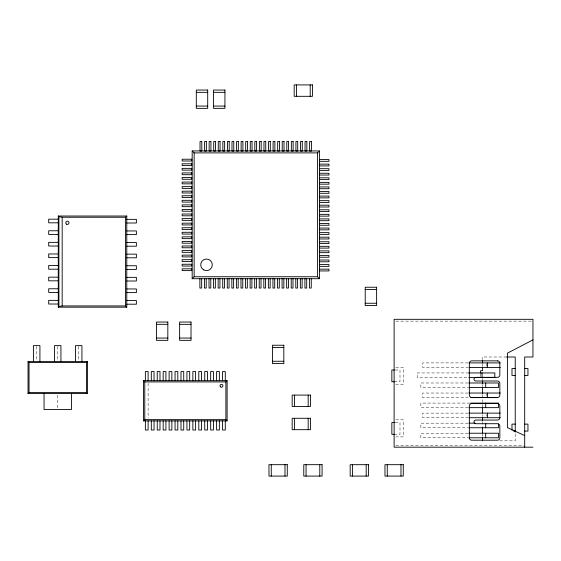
<?xml version="1.0" encoding="UTF-8"?>
<svg xmlns="http://www.w3.org/2000/svg" width="561" height="561" viewBox="0 0 561 561"><rect width="100%" height="100%" fill="white"/><g stroke="black" fill="none" stroke-linecap="round" stroke-linejoin="round"><path stroke-width="0.42" stroke-dasharray="2.81 2.1" d="M395.87 321.144L531.204 321.144M506.604 356.992L482.439 356.992L482.439 359.566M468.232 362.897L422.664 362.897L422.664 367.462L468.232 367.462M395.8 367.364L403.338 367.364L403.338 384.418L395.8 384.418M395.112 370.008L400 370.008L400 381.746L395.112 381.746M468.863 372.939L417.188 372.939L417.188 377.511L468.863 377.511M468.162 382.988L420.841 382.988L420.841 387.553L468.162 387.553M468.232 393.037L422.664 393.037L422.664 397.602L468.232 397.602M469.915 403.086L420.841 403.086L420.841 407.651L468.162 407.651M468.232 413.127L422.664 413.127L422.664 417.7L468.232 417.7M395.8 419.824L403.338 419.824L403.338 436.872L395.8 436.872M395.112 422.566L400 422.566L400 434.305L395.112 434.305M468.162 423.176L420.841 423.176L420.841 427.741L468.162 427.741M468.162 433.225L420.841 433.225L420.841 437.79L468.162 437.79M499.704 440.827L515.236 440.827L515.236 432.966M395.877 445.357L523.82 445.357M486.597 363.654L486.597 366.698M486.597 393.794L486.597 396.08M486.597 414.649L486.597 416.171M482.439 363.858L482.439 366.431M482.439 378.296L482.439 380.035M482.439 384.376L482.439 386.115M482.439 394.797L482.439 403.485M482.439 404.355L482.439 406.956M482.439 414.775L482.439 416.507M482.439 421.718L482.439 424.326M482.439 433.877L482.439 436.486M480.609 374.075L480.609 376.592M148.111 383.317L148.111 418.261M78.743 346.446L78.743 360.821M57.734 346.446L57.734 360.821M57.734 395.14L57.734 408.731M36.724 346.446L36.724 360.821"/><path stroke-width="0.84" d="M126.779 307.169L125.545 305.941L125.545 217.247L126.779 216.02L58.281 216.02L58.281 307.169L126.779 307.169L126.779 216.02M58.281 307.169L58.898 306.551L62.173 305.941L125.545 305.941M28.05 393.57L29.032 392.595L86.436 392.595L87.418 393.57L87.418 361.607L28.05 361.607L28.05 393.57L87.418 393.57M28.05 361.607L29.032 362.588L86.436 362.588L87.418 361.607M319.468 278.705L317.519 276.748L317.519 152.894L319.468 150.937L192.178 150.937L192.178 278.705L319.468 278.705L319.468 150.937M192.178 278.705L194.134 276.748L194.134 152.894L192.178 150.937M143.546 420.883L144.78 419.642L225.88 419.642L227.114 420.883L227.114 380.695L143.546 380.695L143.546 420.883L227.114 420.883M143.546 380.695L144.78 381.929L225.88 381.929L227.114 380.695M532.95 339.875L507.403 353.178L507.403 427.601L524.696 435.595M196.308 92.334L207.703 92.334M213.531 92.334L224.933 92.334M196.308 106.064L207.703 106.064M213.531 106.064L224.933 106.064M194.134 152.894L317.519 152.894M319.419 159.548L328.956 159.548L328.956 161.33L319.419 161.33M319.419 164.114L328.956 164.114L328.956 165.895L319.419 165.895M319.419 168.686L328.956 168.686L328.956 170.467L319.419 170.467M319.419 173.251L328.956 173.251L328.956 175.032L319.419 175.032M319.419 177.816L328.956 177.816L328.956 179.597L319.419 179.597M319.419 182.381L328.956 182.381L328.956 184.162L319.419 184.162M319.419 186.946L328.956 186.946L328.956 188.727L319.419 188.727M319.419 191.518L328.956 191.518L328.956 193.3L319.419 193.3M319.419 196.084L328.956 196.084L328.956 197.865L319.419 197.865M319.419 200.649L328.956 200.649L328.956 202.43L319.419 202.43M319.419 205.214L328.956 205.214L328.956 206.995L319.419 206.995M319.419 209.786L328.956 209.786L328.956 211.567L319.419 211.567M319.419 214.351L328.956 214.351L328.956 216.132L319.419 216.132M58.281 216.02L58.898 216.63L62.173 217.247L125.545 217.247M319.419 218.916L328.956 218.916L328.956 220.697L319.419 220.697M58.281 219.169L48.695 219.169L48.695 222.822L58.281 222.822M126.779 219.351L136.372 219.351L136.372 223.005L126.779 223.005M319.419 223.481L328.956 223.481L328.956 225.263L319.419 225.263M319.419 228.054L328.956 228.054L328.956 229.835L319.419 229.835M58.281 230.767L48.695 230.767L48.695 234.421L58.281 234.421M126.779 230.95L136.372 230.95L136.372 234.603L126.779 234.603M319.419 232.619L328.956 232.619L328.956 234.4L319.419 234.4M319.419 237.184L328.956 237.184L328.956 238.965L319.419 238.965M319.419 241.749L328.956 241.749L328.956 243.53L319.419 243.53M58.281 242.366L48.695 242.366L48.695 246.02L58.281 246.02M126.779 242.548L136.372 242.548L136.372 246.202L126.779 246.202M319.419 246.314L328.956 246.314L328.956 248.095L319.419 248.095M319.419 250.886L328.956 250.886L328.956 252.667L319.419 252.667M58.281 253.965L48.695 253.965L48.695 257.618L58.281 257.618M126.779 254.147L136.372 254.147L136.372 257.801L126.779 257.801M319.419 255.451L328.956 255.451L328.956 257.233L319.419 257.233M319.419 260.016L328.956 260.016L328.956 261.798L319.419 261.798M319.419 264.582L328.956 264.582L328.956 266.363L319.419 266.363M58.281 265.563L48.695 265.563L48.695 269.217L58.281 269.217M126.779 265.753L136.372 265.753L136.372 269.406L126.779 269.406M319.419 269.154L328.956 269.154L328.956 270.935L319.419 270.935M194.134 276.748L317.519 276.748M58.281 277.169L48.695 277.169L48.695 280.823L58.281 280.823M126.779 277.351L136.372 277.351L136.372 281.005L126.779 281.005M58.281 288.768L48.695 288.768L48.695 292.421L58.281 292.421M126.779 288.95L136.372 288.95L136.372 292.604L126.779 292.604M365.225 289.532L376.62 289.532M58.281 300.366L48.695 300.366L48.695 304.02L58.281 304.02M126.779 300.549L136.372 300.549L136.372 304.202L126.779 304.202M365.225 303.256L376.62 303.256M156.428 324.328L167.83 324.328M179.632 324.328L191.028 324.328M156.428 338.052L167.83 338.052M179.632 338.052L191.028 338.052M272.429 347.525L283.824 347.525M506.604 356.992L515.236 356.992L515.236 432.096M272.429 361.256L283.824 361.256M469.087 362.897L500.3 362.897M469.087 367.462L500.3 367.462M515.236 368.528L511.983 368.528L511.983 375.491L515.236 375.491M524.696 368.528L527.957 368.528L527.957 375.491L524.696 375.491M394.299 370.008L391.851 370.008L391.851 381.746L394.299 381.746M468.863 372.939L494.823 372.939L494.823 377.511L468.863 377.511M469.01 382.988L498.477 382.988L498.477 387.553L469.01 387.553M469.087 393.037L500.3 393.037M470.861 397.602L497.74 397.602M470.791 403.086L498.477 403.086M469.01 407.651L498.477 407.651L498.477 403.843M469.087 413.127L500.3 413.127M469.087 417.7L500.3 417.7M394.299 422.566L391.851 422.566L391.851 434.305L394.299 434.305M469.01 423.176L475.174 423.176M515.236 424.123L511.983 424.123L511.983 430.217M524.696 424.123L527.957 424.123L527.957 431.086L524.696 431.086M469.01 427.741L498.477 427.741L498.477 423.941M513.61 431.086L515.236 431.086M469.01 433.225L498.477 433.225L498.477 437.79L469.01 437.79M532.95 447.187L394.124 447.187L394.124 319.314L532.95 319.314L532.95 356.992L524.696 356.992L524.696 447.187M487.516 362.897L487.516 367.462M487.516 393.037L487.516 397.602M487.516 413.127L487.516 417.7M485.686 382.988L485.686 387.553M485.686 403.086L485.686 407.651M485.686 423.176L485.686 427.741M485.686 433.225L485.686 437.79M482.439 360.421L482.439 363.002M482.439 367.294L482.439 370.723L480.609 370.723L480.609 373.24M482.439 380.905L482.439 383.507M482.439 386.985L482.439 393.927M482.439 407.826L482.439 413.036M482.439 417.377L482.439 420.855M482.439 426.935L482.439 433.008M482.439 437.356L482.439 440.827M482.032 372.939L482.032 377.511M400.982 464.683L400.982 476.086M387.258 464.683L387.258 476.086M366.186 464.683L366.186 476.086M352.462 464.683L352.462 476.086M319.784 464.683L319.784 476.086M311.264 278.515L311.264 288.045L309.483 288.045L309.483 278.515M310.198 84.914L310.198 96.317M308.185 395.091L308.185 406.487M308.185 418.289L308.185 429.684M306.699 278.515L306.699 288.045L304.918 288.045L304.918 278.515M306.061 464.683L306.061 476.086M302.127 278.515L302.127 288.045L300.345 288.045L300.345 278.515M297.561 278.515L297.561 288.045L295.78 288.045L295.78 278.515M296.467 84.914L296.467 96.317M294.462 395.091L294.462 406.487M294.462 418.289L294.462 429.684M292.996 278.515L292.996 288.045L291.215 288.045L291.215 278.515M288.431 278.515L288.431 288.045L286.65 288.045L286.65 278.515M284.988 464.683L284.988 476.086M283.859 278.515L283.859 288.045L282.078 288.045L282.078 278.515M279.294 278.515L279.294 288.045L277.513 288.045L277.513 278.515M274.729 278.515L274.729 288.045L272.948 288.045L272.948 278.515M271.265 464.683L271.265 476.086M270.164 278.515L270.164 288.045L268.382 288.045L268.382 278.515M265.591 278.515L265.591 288.045L263.81 288.045L263.81 278.515M261.026 278.515L261.026 288.045L259.245 288.045L259.245 278.515M256.461 278.515L256.461 288.045L254.68 288.045L254.68 278.515M251.896 278.515L251.896 288.045L250.115 288.045L250.115 278.515M247.331 278.515L247.331 288.045L245.55 288.045L245.55 278.515M242.759 278.515L242.759 288.045L240.978 288.045L240.978 278.515M238.194 278.515L238.194 288.045L236.412 288.045L236.412 278.515M233.628 278.515L233.628 288.045L231.847 288.045L231.847 278.515M229.063 278.515L229.063 288.045L227.282 288.045L227.282 278.515M225.88 381.929L225.88 419.642M225.291 380.695L225.291 371.564L222.549 371.564L222.549 380.695M225.291 420.883L225.291 430.014L222.549 430.014L222.549 420.883M224.491 278.515L224.491 288.045L222.71 288.045L222.71 278.515M219.926 278.515L219.926 288.045L218.145 288.045L218.145 278.515M219.351 380.695L219.351 371.564L216.609 371.564L216.609 380.695M219.351 420.883L219.351 430.014L216.609 430.014L216.609 420.883M215.361 278.515L215.361 288.045L213.58 288.045L213.58 278.515M213.411 380.695L213.411 371.564L210.677 371.564L210.677 380.695M213.411 420.883L213.411 430.014L210.677 430.014L210.677 420.883M210.796 278.515L210.796 288.045L209.015 288.045L209.015 278.515M207.479 380.695L207.479 371.564L204.737 371.564L204.737 380.695M207.479 420.883L207.479 430.014L204.737 430.014L204.737 420.883M206.224 278.515L206.224 288.045L204.442 288.045L204.442 278.515M201.658 278.515L201.658 288.045L199.877 288.045L199.877 278.515M201.539 380.695L201.539 371.564L198.797 371.564L198.797 380.695M201.539 420.883L201.539 430.014L198.797 430.014L198.797 420.883M195.607 380.695L195.607 371.564L192.865 371.564L192.865 380.695M195.607 420.883L195.607 430.014L192.865 430.014L192.865 420.883M189.667 380.695L189.667 371.564L186.925 371.564L186.925 380.695M189.667 420.883L189.667 430.014L186.925 430.014L186.925 420.883M183.728 380.695L183.728 371.564L180.993 371.564L180.993 380.695M183.728 420.883L183.728 430.014L180.993 430.014L180.993 420.883M177.795 380.695L177.795 371.564L175.053 371.564L175.053 380.695M177.795 420.883L177.795 430.014L175.053 430.014L175.053 420.883M171.855 380.695L171.855 371.564L169.113 371.564L169.113 380.695M171.855 420.883L171.855 430.014L169.113 430.014L169.113 420.883M165.923 380.695L165.923 371.564L163.181 371.564L163.181 380.695M165.923 420.883L165.923 430.014L163.181 430.014L163.181 420.883M159.983 380.695L159.983 371.564L157.241 371.564L157.241 380.695M159.983 420.883L159.983 430.014L157.241 430.014L157.241 420.883M154.044 380.695L154.044 371.564L151.309 371.564L151.309 380.695M154.044 420.883L154.044 430.014L151.309 430.014L151.309 420.883M148.111 380.695L148.111 371.564L145.369 371.564L145.369 380.695M148.111 420.883L148.111 430.014L145.369 430.014L145.369 420.883M144.78 381.929L144.78 419.642M86.436 362.588L86.436 392.595M81.941 361.607L81.941 345.625L75.546 345.625L75.546 361.607M71.415 393.57L71.415 409.558L44.053 409.558L44.053 393.57M62.173 217.247L62.173 305.941M60.932 361.607L60.932 345.625L54.536 345.625L54.536 361.607M58.898 216.63L58.898 306.551M39.922 361.607L39.922 345.625L33.527 345.625L33.527 361.607M29.032 362.588L29.032 392.595M312.484 84.914L294.181 84.914L294.181 96.317L312.484 96.317L312.484 84.914M207.703 90.048L196.308 90.048L196.308 108.35L207.703 108.35L207.703 90.048M224.933 90.048L213.531 90.048L213.531 108.35L224.933 108.35L224.933 90.048M201.806 141.54L200.025 141.54L200.025 151.07L201.806 151.07L201.806 141.54M206.371 141.54L204.59 141.54L204.59 151.07L206.371 151.07L206.371 141.54M210.936 141.54L209.155 141.54L209.155 151.07L210.936 151.07L210.936 141.54M215.501 141.54L213.72 141.54L213.72 151.07L215.501 151.07L215.501 141.54M220.066 141.54L218.285 141.54L218.285 151.07L220.066 151.07L220.066 141.54M224.638 141.54L222.857 141.54L222.857 151.07L224.638 151.07L224.638 141.54M229.204 141.54L227.422 141.54L227.422 151.07L229.204 151.07L229.204 141.54M233.769 141.54L231.988 141.54L231.988 151.07L233.769 151.07L233.769 141.54M238.334 141.54L236.553 141.54L236.553 151.07L238.334 151.07L238.334 141.54M242.906 141.54L241.125 141.54L241.125 151.07L242.906 151.07L242.906 141.54M247.471 141.54L245.69 141.54L245.69 151.07L247.471 151.07L247.471 141.54M252.036 141.54L250.255 141.54L250.255 151.07L252.036 151.07L252.036 141.54M256.601 141.54L254.82 141.54L254.82 151.07L256.601 151.07L256.601 141.54M261.174 141.54L259.392 141.54L259.392 151.07L261.174 151.07L261.174 141.54M265.739 141.54L263.958 141.54L263.958 151.07L265.739 151.07L265.739 141.54M270.304 141.54L268.523 141.54L268.523 151.07L270.304 151.07L270.304 141.54M274.869 141.54L273.088 141.54L273.088 151.07L274.869 151.07L274.869 141.54M279.434 141.54L277.653 141.54L277.653 151.07L279.434 151.07L279.434 141.54M284.006 141.54L282.225 141.54L282.225 151.07L284.006 151.07L284.006 141.54M288.571 141.54L286.79 141.54L286.79 151.07L288.571 151.07L288.571 141.54M293.137 141.54L291.355 141.54L291.355 151.07L293.137 151.07L293.137 141.54M297.702 141.54L295.92 141.54L295.92 151.07L297.702 151.07L297.702 141.54M302.274 141.54L300.493 141.54L300.493 151.07L302.274 151.07L302.274 141.54M306.839 141.54L305.058 141.54L305.058 151.07L306.839 151.07L306.839 141.54M311.404 141.54L309.623 141.54L309.623 151.07L311.404 151.07L311.404 141.54M191.701 159.219L182.171 159.219L182.171 161L191.701 161L191.701 159.219M191.701 163.791L182.171 163.791L182.171 165.572L191.701 165.572L191.701 163.791M191.701 168.356L182.171 168.356L182.171 170.137L191.701 170.137L191.701 168.356M191.701 172.921L182.171 172.921L182.171 174.702L191.701 174.702L191.701 172.921M191.701 177.486L182.171 177.486L182.171 179.268L191.701 179.268L191.701 177.486M191.701 182.059L182.171 182.059L182.171 183.84L191.701 183.84L191.701 182.059M191.701 186.624L182.171 186.624L182.171 188.405L191.701 188.405L191.701 186.624M191.701 191.189L182.171 191.189L182.171 192.97L191.701 192.97L191.701 191.189M191.701 195.754L182.171 195.754L182.171 197.535L191.701 197.535L191.701 195.754M191.701 200.319L182.171 200.319L182.171 202.1L191.701 202.1L191.701 200.319M191.701 204.891L182.171 204.891L182.171 206.672L191.701 206.672L191.701 204.891M191.701 209.456L182.171 209.456L182.171 211.238L191.701 211.238L191.701 209.456M191.701 214.022L182.171 214.022L182.171 215.803L191.701 215.803L191.701 214.022M191.701 218.587L182.171 218.587L182.171 220.368L191.701 220.368L191.701 218.587M191.701 223.159L182.171 223.159L182.171 224.94L191.701 224.94L191.701 223.159M191.701 227.724L182.171 227.724L182.171 229.505L191.701 229.505L191.701 227.724M191.701 232.289L182.171 232.289L182.171 234.07L191.701 234.07L191.701 232.289M191.701 236.854L182.171 236.854L182.171 238.635L191.701 238.635L191.701 236.854M191.701 241.426L182.171 241.426L182.171 243.201L191.701 243.201L191.701 241.426M191.701 245.991L182.171 245.991L182.171 247.773L191.701 247.773L191.701 245.991M191.701 250.557L182.171 250.557L182.171 252.338L191.701 252.338L191.701 250.557M191.701 255.122L182.171 255.122L182.171 256.903L191.701 256.903L191.701 255.122M191.701 259.687L182.171 259.687L182.171 261.468L191.701 261.468L191.701 259.687M191.701 264.259L182.171 264.259L182.171 266.04L191.701 266.04L191.701 264.259M191.701 268.824L182.171 268.824L182.171 270.605L191.701 270.605L191.701 268.824M376.62 287.239L365.225 287.239L365.225 305.542L376.62 305.542L376.62 287.239M167.83 322.042L156.428 322.042L156.428 340.345L167.83 340.345L167.83 322.042M191.028 322.042L179.632 322.042L179.632 340.345L191.028 340.345L191.028 322.042M283.824 345.239L272.429 345.239L272.429 363.542L283.824 363.542L283.824 345.239M497.46 360.863L471.724 360.863A2.377 2.377 0 0 0 469.347 363.248L469.347 395.112A2.377 2.377 0 0 0 471.724 397.49L497.46 397.49A2.377 2.377 0 0 0 499.837 395.112L499.837 383.387A2.377 2.377 0 0 0 497.46 381.003L475.826 381.003A1.823 1.823 0 0 1 474.003 379.18A1.823 1.823 0 0 1 475.826 377.35L497.46 377.35A2.377 2.377 0 0 0 499.837 374.972L499.837 363.248A2.377 2.377 0 0 0 497.46 360.863M310.478 395.091L292.176 395.091L292.176 406.487L310.478 406.487L310.478 395.091M497.46 403.569L471.724 403.569A2.377 2.377 0 0 0 469.347 405.947L469.347 437.818A2.377 2.377 0 0 0 471.724 440.196L497.46 440.196A2.377 2.377 0 0 0 499.837 437.818L499.837 426.087A2.377 2.377 0 0 0 497.46 423.709L475.826 423.709A1.823 1.823 0 0 1 474.003 421.886A1.823 1.823 0 0 1 475.826 420.056L497.46 420.056A2.377 2.377 0 0 0 499.837 417.679L499.837 405.947A2.377 2.377 0 0 0 497.46 403.569M310.478 418.289L292.176 418.289L292.176 429.684L310.478 429.684L310.478 418.289M287.274 464.683L268.971 464.683L268.971 476.086L287.274 476.086L287.274 464.683M322.077 464.683L303.774 464.683L303.774 476.086L322.077 476.086L322.077 464.683M368.472 464.683L350.169 464.683L350.169 476.086L368.472 476.086L368.472 464.683M403.275 464.683L384.972 464.683L384.972 476.086L403.275 476.086L403.275 464.683M66.584 224.19A1.62 1.62 0 0 0 69.003 222.787A1.62 1.62 0 0 0 66.584 221.385A1.62 1.62 0 0 0 66.584 224.19M220.466 386.802A1.445 1.445 0 0 0 222.878 386.15A1.445 1.445 0 0 0 221.111 384.383A1.445 1.445 0 0 0 220.466 386.802M203.454 269.764A5.799 5.799 0 0 0 212.31 265.016A5.799 5.799 0 0 0 203.776 259.722A5.799 5.799 0 0 0 203.454 269.764"/></g></svg>
